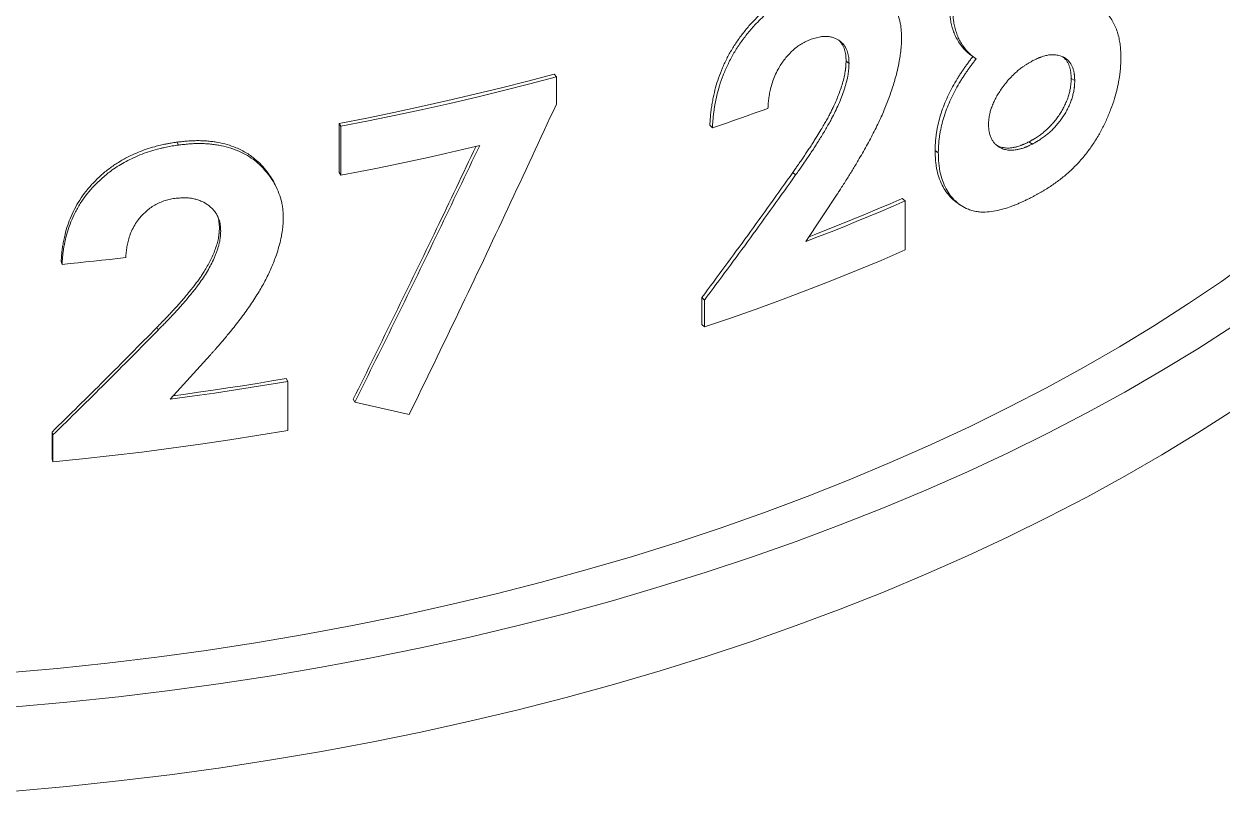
# Model space of a CAD drawing. Header units: millimetres. Extents: x 26816 to 90584, y 11074 to 56542.
# Drawn here: x 41935 to 42865, y 47416 to 48011 of the extents above; entities that cross this region are included whole.
import ezdxf

# ---------------------------------------------------------------- set-up
doc = ezdxf.new("R2010")
doc.units = ezdxf.units.MM
doc.layers.add('MAU_CAM', color=30, linetype='Continuous')
doc.layers.add('MAU_XANH_LUC', color=102, linetype='Continuous')

msp = doc.modelspace()

# ---------------------------------------------------------------- linework, layer by layer
at = {"layer": 'MAU_CAM', "linetype": 'Continuous', "lineweight": 0, "flags": 128}
for points in [[(41921.84, 47507.7), (41960.8, 47511.21), (41999.58, 47515.3), (42038.17, 47519.98), (42076.53, 47525.24), (42114.64, 47531.09), (42152.47, 47537.51), (42189.99, 47544.5), (42227.18, 47552.06), (42264.01, 47560.18), (42300.46, 47568.86), (42336.51, 47578.08), (42372.12, 47587.85), (42407.27, 47598.16), (42441.95, 47609), (42476.11, 47620.36), (42509.75, 47632.23), (42542.84, 47644.61), (42575.35, 47657.49), (42607.26, 47670.86), (42638.56, 47684.71), (42669.21, 47699.02), (42699.2, 47713.8), (42728.51, 47729.03), (42757.11, 47744.69), (42784.99, 47760.79), (42812.13, 47777.3), (42838.51, 47794.22), (42864.1, 47811.53), (42888.9, 47829.23)], [(41928.32, 47481.41), (41968.47, 47485.02), (42008.45, 47489.24), (42048.22, 47494.07), (42087.76, 47499.49), (42127.03, 47505.51), (42166.02, 47512.13), (42204.69, 47519.34), (42243.02, 47527.13), (42280.99, 47535.5), (42318.56, 47544.44), (42355.71, 47553.95), (42392.41, 47564.02), (42428.64, 47574.65), (42464.38, 47585.82), (42499.59, 47597.52), (42534.26, 47609.76), (42568.37, 47622.52), (42601.87, 47635.8), (42634.77, 47649.57), (42667.02, 47663.84), (42698.61, 47678.6), (42729.52, 47693.83), (42759.73, 47709.53), (42789.21, 47725.67), (42817.94, 47742.26), (42845.91, 47759.28), (42873.1, 47776.72)], [(41928.32, 47416.09), (41968.47, 47419.7), (42008.45, 47423.92), (42048.22, 47428.74), (42087.76, 47434.17), (42127.03, 47440.19), (42166.02, 47446.81), (42204.69, 47454.01), (42243.02, 47461.81), (42280.99, 47470.18), (42318.56, 47479.12), (42355.71, 47488.63), (42392.41, 47498.7), (42428.64, 47509.32), (42464.38, 47520.49), (42499.59, 47532.2), (42534.26, 47544.44), (42568.37, 47557.2), (42601.87, 47570.47), (42634.77, 47584.25), (42667.02, 47598.52), (42698.61, 47613.28), (42729.52, 47628.51), (42759.73, 47644.2), (42789.21, 47660.35), (42817.94, 47676.94), (42845.91, 47693.96), (42873.1, 47711.39)]]:
    msp.add_lwpolyline(points, dxfattribs=at)
at = {"layer": 'MAU_XANH_LUC', "linetype": 'Continuous', "lineweight": 0}
for p, q in [((42673.79, 47984.14), (42671.22, 47985.91)), ((42575.26, 47980.53), (42572.96, 47982.42)), ((42348.16, 47970.21), (42346.46, 47972.31)), ((42348.16, 47970.21), (42348.16, 47948.92)), ((42747.58, 47968.97), (42750.34, 47967.3)), ((42179.73, 47896.01), (42179.73, 47934.11)), ((42180.98, 47931.92), (42179.73, 47934.11)), ((42180.98, 47893.81), (42180.98, 47931.92)), ((42469.25, 47930.66), (42467.23, 47932.65)), ((42054.88, 47917.29), (42053.97, 47919.54)), ((42714.81, 47919.77), (42717.48, 47918.05)), ((42644.49, 47911.33), (42642.01, 47913.14)), ((42180.98, 47893.81), (42179.73, 47896.01)), ((42533.82, 47894.12), (42531.63, 47896.05)), ((42566.07, 47879.24), (42541.81, 47842.42)), ((42618.88, 47873.96), (42616.46, 47875.8)), ((42618.88, 47873.96), (42618.88, 47835.85)), ((42087.75, 47850.53), (42086.75, 47852.76)), ((41964.62, 47824.64), (41963.94, 47826.91)), ((42461.02, 47778.15), (42461.02, 47798.95)), ((42463.02, 47796.95), (42461.02, 47798.95)), ((42463.02, 47776.15), (42463.02, 47796.95)), ((42463.02, 47776.15), (42461.02, 47778.15)), ((42039.1, 47773.54), (42038.22, 47775.79)), ((42076.91, 47751.33), (42048.42, 47720.03)), ((42139.76, 47733.94), (42138.62, 47736.15)), ((42139.76, 47733.94), (42139.76, 47695.83)), ((42191.86, 47717.84), (42190.58, 47720.03)), ((42233.95, 47708.13), (42191.86, 47717.84)), ((41956.87, 47673.8), (41956.87, 47694.6)), ((41957.52, 47692.32), (41956.87, 47694.6)), ((41957.52, 47671.53), (41957.52, 47692.32)), ((41957.52, 47671.53), (41956.87, 47673.8))]:
    msp.add_line(p, q, dxfattribs=at)
at = {"layer": 'MAU_XANH_LUC', "linetype": 'Continuous', "lineweight": 0, "flags": 128}
for points in [[(42346.46, 47972.31), (42326.07, 47966.91), (42305.54, 47961.68), (42284.88, 47956.64), (42264.08, 47951.77), (42243.17, 47947.08), (42222.14, 47942.58), (42200.99, 47938.25), (42179.73, 47934.11)], [(42348.16, 47970.21), (42327.71, 47964.8), (42307.13, 47959.56), (42286.41, 47954.5), (42265.56, 47949.62), (42244.59, 47944.92), (42223.5, 47940.41), (42202.29, 47936.07), (42180.98, 47931.92)], [(42512.33, 47945.74), (42506.99, 47943.81), (42501.64, 47941.9), (42496.28, 47939.99), (42490.9, 47938.1), (42485.5, 47936.22), (42480.1, 47934.35), (42474.68, 47932.5), (42469.25, 47930.66)], [(42288.69, 47916.95), (42275.4, 47913.8), (42262.06, 47910.72), (42248.66, 47907.72), (42235.22, 47904.79), (42221.73, 47901.93), (42208.19, 47899.15), (42194.61, 47896.45), (42180.98, 47893.81)], [(42130.57, 47885.21), (42130, 47886.34), (42129.43, 47887.48)], [(42618.88, 47873.96), (42609.43, 47869.86), (42599.93, 47865.81), (42590.38, 47861.8), (42580.77, 47857.84), (42571.11, 47853.92), (42561.39, 47850.04), (42551.63, 47846.21), (42541.81, 47842.42)], [(42616.46, 47875.8), (42607.04, 47871.71), (42597.57, 47867.67), (42588.04, 47863.68), (42578.46, 47859.72), (42568.82, 47855.81), (42559.13, 47851.95), (42549.39, 47848.12), (42544.31, 47846.15)], [(42658.84, 47872.66), (42660.08, 47871.79), (42661.31, 47870.91)], [(42618.88, 47835.85), (42600.11, 47827.78), (42581.14, 47819.88), (42561.95, 47812.16), (42542.56, 47804.6), (42522.96, 47797.22), (42503.17, 47790.02), (42483.19, 47783), (42463.02, 47776.15)], [(42014.14, 47830.03), (42007.96, 47829.3), (42001.79, 47828.59), (41995.6, 47827.9), (41989.42, 47827.21), (41983.22, 47826.55), (41977.03, 47825.9), (41970.83, 47825.26), (41964.62, 47824.64)], [(42139.76, 47733.94), (42128.43, 47732.02), (42117.07, 47730.15), (42105.69, 47728.34), (42094.28, 47726.57), (42082.85, 47724.86), (42071.4, 47723.2), (42059.92, 47721.59), (42048.42, 47720.03)], [(42138.62, 47736.15), (42127.32, 47734.24), (42115.99, 47732.38), (42104.64, 47730.56), (42093.26, 47728.8), (42081.86, 47727.1), (42070.44, 47725.44), (42058.99, 47723.84), (42050.89, 47722.73)], [(42139.76, 47695.83), (42117.29, 47692.08), (42094.72, 47688.53), (42072.05, 47685.19), (42049.3, 47682.04), (42026.46, 47679.11), (42003.55, 47676.37), (41980.57, 47673.85), (41957.52, 47671.53)]]:
    msp.add_lwpolyline(points, dxfattribs=at)
at = {"layer": 'MAU_XANH_LUC', "linetype": 'Continuous', "lineweight": 0}
for points, knots in [([(42467.23, 47932.65), (42467.28, 47933.55), (42467.37, 47935.03), (42467.5, 47937.05), (42467.62, 47938.64), (42467.74, 47940.09), (42467.87, 47941.45), (42468.02, 47942.77), (42468.17, 47944.06), (42468.48, 47946.35), (42469.02, 47949.71), (42470.06, 47955.18), (42471.58, 47961.66), (42473.94, 47969.37), (42476.95, 47977.16), (42480.65, 47985.04), (42484.96, 47992.64), (42489.88, 48000.02), (42495.34, 48007.09), (42501.17, 48013.75), (42507.46, 48019.86), (42513.54, 48024.96), (42519.25, 48029.23), (42524.62, 48032.77), (42529.54, 48035.61), (42533.9, 48037.94), (42536.74, 48039.31), (42538.71, 48040.19), (42539.94, 48040.72), (42541.3, 48041.3), (42543.04, 48042.01), (42544.33, 48042.54), (42545.11, 48042.85)], [0, 0, 0, 0, 0.0210936, 0.0352386, 0.0475727, 0.0587094, 0.0693012, 0.0794429, 0.0893576, 0.0994746, 0.132508, 0.1670872, 0.225156, 0.2802651, 0.3418886, 0.4020053, 0.4603647, 0.5192147, 0.5788774, 0.6370968, 0.6931448, 0.7514841, 0.7944466, 0.8363128, 0.8822739, 0.9122754, 0.9403254, 0.9493993, 0.9588751, 0.9693567, 0.9816525, 1, 1, 1, 1]), ([(42469.25, 47930.66), (42469.3, 47931.66), (42469.42, 47933.67), (42469.63, 47936.65), (42469.9, 47939.61), (42470.25, 47942.57), (42470.69, 47945.58), (42471.45, 47950), (42472.65, 47955.83), (42474.68, 47963.42), (42477.43, 47971.37), (42480.98, 47979.61), (42485.25, 47987.73), (42490.25, 47995.64), (42495.9, 48003.25), (42501.39, 48009.71), (42506.57, 48015.03), (42511.25, 48019.31), (42516.32, 48023.5), (42521.73, 48027.53), (42527.52, 48031.28), (42532.08, 48033.87), (42535.38, 48035.62), (42537.35, 48036.61), (42539.35, 48037.57), (42541.34, 48038.46), (42543.33, 48039.3), (42545.33, 48040.12), (42546.66, 48040.66), (42547.33, 48040.93)], [0, 0, 0, 0, 0.023743, 0.047489, 0.070053, 0.093237, 0.116378, 0.139764, 0.194854, 0.249755, 0.312192, 0.37464, 0.437094, 0.499565, 0.562055, 0.624561, 0.666132, 0.70787, 0.749654, 0.796792, 0.843074, 0.890154, 0.905581, 0.92157, 0.93705, 0.952766, 0.968507, 0.984249, 1, 1, 1, 1]), ([(42547.33, 48040.93), (42548.48, 48041.34), (42550.77, 48042.16), (42554.21, 48043.33), (42557.63, 48044.37), (42561.02, 48045.23), (42564.37, 48045.91), (42567.69, 48046.41), (42570.95, 48046.73), (42575.21, 48046.91), (42580.35, 48046.66), (42586.16, 48045.58), (42591.55, 48043.75), (42596.47, 48041.2), (42600.81, 48037.88), (42604.61, 48033.93), (42607.94, 48029.49), (42610.92, 48024.43), (42613.31, 48018.56), (42614.68, 48013.61), (42615.31, 48010.1), (42615.55, 48008.27), (42615.73, 48006.39), (42615.85, 48004.47), (42615.94, 48002.51), (42615.98, 48001.19), (42616, 48000.53)], [0, 0, 0, 0, 0.031301, 0.062601, 0.093898, 0.125194, 0.156411, 0.187782, 0.219201, 0.25036, 0.312916, 0.375431, 0.437945, 0.500438, 0.562913, 0.625382, 0.687844, 0.75029, 0.820146, 0.890363, 0.90845, 0.926617, 0.944418, 0.962868, 0.981435, 1, 1, 1, 1]), ([(42671.22, 47985.91), (42670.71, 47986.29), (42669.69, 47987.05), (42668.22, 47988.21), (42666.8, 47989.41), (42665.45, 47990.7), (42664.15, 47992.09), (42662.34, 47994.24), (42660.19, 47997.28), (42657.97, 48001.15), (42656.3, 48005.23), (42655.02, 48009.32), (42654.25, 48012.79), (42653.84, 48015.43), (42653.63, 48017.22), (42653.47, 48019.04), (42653.36, 48020.89), (42653.28, 48022.79), (42653.25, 48024.07), (42653.23, 48024.7)], [0, 0, 0, 0, 0.047535, 0.095085, 0.13979, 0.186134, 0.233094, 0.279431, 0.391024, 0.500002, 0.591889, 0.688202, 0.779781, 0.816363, 0.853143, 0.888711, 0.925654, 0.962823, 1, 1, 1, 1]), ([(42673.79, 47984.14), (42673.11, 47984.64), (42671.77, 47985.64), (42669.81, 47987.21), (42667.96, 47988.94), (42666.23, 47990.81), (42664.61, 47992.84), (42663.09, 47995.01), (42661.69, 47997.27), (42660.21, 48000.04), (42658.81, 48003.45), (42657.54, 48007.54), (42656.77, 48010.99), (42656.36, 48013.64), (42656.14, 48015.42), (42655.98, 48017.24), (42655.87, 48019.1), (42655.8, 48020.99), (42655.76, 48022.27), (42655.74, 48022.91)], [0, 0, 0, 0, 0.062548, 0.12509, 0.187073, 0.250146, 0.31184, 0.375178, 0.440051, 0.500183, 0.59295, 0.688343, 0.779887, 0.816454, 0.853216, 0.888769, 0.925693, 0.962846, 1, 1, 1, 1]), ([(42758.93, 48028.36), (42759.64, 48028.18), (42761.03, 48027.84), (42763.08, 48027.26), (42765.06, 48026.6), (42766.95, 48025.78), (42768.79, 48024.81), (42771.12, 48023.33), (42773.82, 48021.15), (42776.7, 48018.04), (42779.21, 48014.44), (42781.36, 48010.45), (42783.13, 48006.04), (42784.25, 48002.15), (42784.95, 47999.01), (42785.35, 47996.78), (42785.66, 47994.54), (42785.88, 47992.24), (42786.02, 47989.86), (42786.12, 47987.42), (42786.16, 47985.78), (42786.18, 47984.95)], [0, 0, 0, 0, 0.042489, 0.083895, 0.125142, 0.166202, 0.207871, 0.250238, 0.333677, 0.416347, 0.500248, 0.583915, 0.666346, 0.750132, 0.787159, 0.823095, 0.857992, 0.892541, 0.92818, 0.963877, 1, 1, 1, 1]), ([(42575.26, 47980.53), (42575.22, 47981.33), (42575.16, 47982.9), (42574.99, 47985.21), (42574.64, 47987.4), (42574.07, 47989.49), (42573.23, 47991.62), (42572.11, 47993.75), (42570.65, 47995.78), (42568.9, 47997.52), (42566.89, 47998.96), (42564.68, 48000.11), (42562.26, 48000.95), (42559.66, 48001.47), (42557.21, 48001.62), (42554.98, 48001.51), (42553.02, 48001.26), (42551.03, 48000.85), (42549.03, 48000.31), (42547, 47999.67), (42545.64, 47999.21), (42544.94, 47998.98)], [0, 0, 0, 0, 0.050784, 0.100137, 0.148987, 0.198416, 0.249723, 0.312164, 0.374612, 0.437075, 0.499558, 0.562059, 0.624575, 0.687105, 0.749647, 0.79125, 0.832996, 0.874804, 0.916059, 0.957482, 1, 1, 1, 1]), ([(42544.94, 47998.98), (42544.33, 47998.72), (42543.1, 47998.21), (42541.26, 47997.37), (42539.43, 47996.4), (42537.02, 47994.96), (42534.09, 47992.9), (42530.75, 47990.05), (42527.7, 47986.83), (42524.92, 47983.4), (42522.39, 47979.8), (42519.91, 47975.68), (42517.61, 47971), (42515.68, 47965.85), (42514.48, 47961.7), (42513.8, 47958.57), (42513.4, 47956.39), (42513.05, 47954.21), (42512.77, 47952.06), (42512.56, 47949.95), (42512.43, 47947.85), (42512.36, 47946.45), (42512.33, 47945.74)], [0, 0, 0, 0, 0.031311, 0.062619, 0.094039, 0.125224, 0.187789, 0.250324, 0.312847, 0.375369, 0.437876, 0.500368, 0.583427, 0.667469, 0.750167, 0.78502, 0.82129, 0.857539, 0.893167, 0.928419, 0.963884, 1, 1, 1, 1]), ([(42616, 48000.53), (42615.98, 47999.61), (42615.95, 47997.81), (42615.83, 47995.1), (42615.62, 47992.35), (42615.32, 47989.55), (42614.95, 47986.73), (42614.32, 47982.62), (42613.22, 47977.17), (42611.27, 47969.2), (42608.49, 47960.02), (42604.75, 47949.63), (42600.18, 47938.87), (42594.83, 47927.81), (42588.82, 47916.49), (42583.12, 47906.53), (42577.93, 47897.9), (42574.52, 47892.39), (42572.19, 47888.72), (42571, 47886.86), (42569.78, 47884.95), (42568.62, 47883.16), (42567.37, 47881.24), (42566.55, 47879.97), (42566.07, 47879.24)], [0, 0, 0, 0, 0.023754, 0.046656, 0.069593, 0.093259, 0.116855, 0.139939, 0.194873, 0.249878, 0.333037, 0.416003, 0.499806, 0.593131, 0.685696, 0.77903, 0.841729, 0.903163, 0.918781, 0.9353, 0.950706, 0.967603, 0.981252, 1, 1, 1, 1]), ([(42572.96, 47982.42), (42572.93, 47983.22), (42572.87, 47984.82), (42572.69, 47987.12), (42572.34, 47989.31), (42571.77, 47991.38), (42570.94, 47993.53), (42569.8, 47995.65), (42568.63, 47997.36), (42567.77, 47998.19), (42567.48, 47998.46)], [0, 0, 0, 0, 0.125588, 0.251219, 0.368447, 0.49067, 0.617535, 0.774697, 0.926239, 1, 1, 1, 1]), ([(42642.01, 47913.14), (42642.04, 47914.13), (42642.11, 47916.12), (42642.25, 47919.06), (42642.46, 47922.02), (42642.8, 47925), (42643.25, 47928.06), (42644.03, 47932.16), (42645.29, 47937.38), (42647.24, 47943.68), (42649.62, 47950), (42652.4, 47956.25), (42655.58, 47962.44), (42658.43, 47967.38), (42660.74, 47971.12), (42662.39, 47973.66), (42664.06, 47976.13), (42665.78, 47978.58), (42667.55, 47981.01), (42669.38, 47983.47), (42670.61, 47985.1), (42671.22, 47985.91)], [0, 0, 0, 0, 0.0424422, 0.0848927, 0.125017, 0.1666972, 0.2083401, 0.2500275, 0.3329719, 0.4168897, 0.4999938, 0.5832157, 0.6658201, 0.7499667, 0.7860456, 0.8218179, 0.85732, 0.8914145, 0.9277032, 0.9638486, 1, 1, 1, 1]), ([(42644.49, 47911.33), (42644.52, 47912.32), (42644.59, 47914.28), (42644.73, 47917.23), (42644.94, 47920.18), (42645.28, 47923.19), (42645.74, 47926.25), (42646.51, 47930.35), (42647.78, 47935.57), (42649.74, 47941.88), (42652.12, 47948.2), (42654.91, 47954.45), (42658.1, 47960.65), (42660.95, 47965.58), (42663.27, 47969.31), (42664.91, 47971.86), (42666.61, 47974.36), (42668.35, 47976.83), (42670.13, 47979.26), (42671.95, 47981.7), (42673.17, 47983.32), (42673.79, 47984.14)], [0, 0, 0, 0, 0.042415, 0.083751, 0.124933, 0.166589, 0.208207, 0.249868, 0.332775, 0.416663, 0.499749, 0.582974, 0.665595, 0.749773, 0.785575, 0.821333, 0.857063, 0.892376, 0.928064, 0.963818, 1, 1, 1, 1]), ([(42717.94, 47982.78), (42717.44, 47982.51), (42716.6, 47982.05), (42715.46, 47981.42), (42714.55, 47980.89), (42713.68, 47980.37), (42712.81, 47979.81), (42711.91, 47979.22), (42710.98, 47978.58), (42709.41, 47977.47), (42707.28, 47975.87), (42704.21, 47973.29), (42700.86, 47970.03), (42697.26, 47965.98), (42694.17, 47961.93), (42691.59, 47958.05), (42689.49, 47954.56), (42687.71, 47951.03), (42686.23, 47947.56), (42685.01, 47944.1), (42684.39, 47941.53), (42684.06, 47939.79), (42683.9, 47938.83), (42683.77, 47937.9), (42683.66, 47936.98), (42683.58, 47936.02), (42683.52, 47934.85), (42683.49, 47933.99), (42683.47, 47933.47)], [0, 0, 0, 0, 0.030626, 0.050658, 0.06857, 0.085512, 0.103048, 0.121283, 0.140228, 0.159409, 0.217155, 0.270552, 0.351365, 0.434221, 0.516855, 0.580133, 0.642744, 0.699537, 0.759477, 0.816391, 0.87212, 0.888853, 0.905235, 0.92128, 0.937035, 0.953508, 0.971913, 1, 1, 1, 1]), ([(42786.18, 47984.95), (42786.15, 47984.01), (42786.1, 47982.12), (42785.99, 47979.31), (42785.81, 47976.49), (42785.54, 47973.64), (42785.16, 47970.72), (42784.45, 47966.42), (42783.24, 47960.67), (42781.2, 47953.14), (42778.53, 47945.24), (42775.16, 47937.05), (42771.24, 47928.99), (42766.76, 47921.17), (42761.72, 47913.73), (42756.82, 47907.55), (42752.3, 47902.51), (42748.25, 47898.5), (42743.16, 47893.87), (42736.95, 47888.91), (42731.4, 47885.15), (42727.63, 47882.77), (42725.67, 47881.57), (42723.73, 47880.42), (42721.8, 47879.33), (42719.84, 47878.27), (42718.52, 47877.57), (42717.86, 47877.21)], [0, 0, 0, 0, 0.02374, 0.047486, 0.070065, 0.093228, 0.116431, 0.139708, 0.194786, 0.249717, 0.312153, 0.374603, 0.437067, 0.499543, 0.561962, 0.624553, 0.666275, 0.70756, 0.749675, 0.819761, 0.889379, 0.908312, 0.92699, 0.944917, 0.963037, 0.981387, 1, 1, 1, 1]), ([(42750.34, 47967.3), (42750.32, 47967.83), (42750.3, 47968.71), (42750.24, 47969.89), (42750.17, 47970.82), (42750.08, 47971.68), (42749.98, 47972.48), (42749.86, 47973.25), (42749.71, 47974), (42749.41, 47975.31), (42748.86, 47977.07), (42747.94, 47979.24), (42746.71, 47981.21), (42745.15, 47982.96), (42743.36, 47984.5), (42741.02, 47985.83), (42738.17, 47986.87), (42734.76, 47987.44), (42731.33, 47987.36), (42727.83, 47986.7), (42725.25, 47985.92), (42723.49, 47985.29), (42722.69, 47984.98), (42721.9, 47984.66), (42721.11, 47984.32), (42720.26, 47983.93), (42719.2, 47983.41), (42718.42, 47983.02), (42717.94, 47982.78)], [0, 0, 0, 0, 0.029772, 0.04947, 0.066957, 0.083295, 0.099267, 0.114898, 0.1302, 0.145797, 0.198089, 0.24845, 0.303691, 0.36221, 0.421512, 0.480555, 0.56518, 0.647458, 0.727796, 0.795789, 0.870662, 0.887697, 0.904129, 0.919966, 0.935733, 0.952349, 0.971234, 1, 1, 1, 1]), ([(42747.58, 47968.97), (42747.56, 47969.5), (42747.53, 47970.38), (42747.47, 47971.56), (42747.41, 47972.49), (42747.32, 47973.35), (42747.22, 47974.15), (42747.09, 47974.92), (42746.95, 47975.67), (42746.64, 47976.98), (42746.1, 47978.74), (42745.19, 47980.91), (42743.96, 47982.88), (42742.56, 47984.5), (42741.51, 47985.34), (42741.07, 47985.7)], [0, 0, 0, 0, 0.073515, 0.122153, 0.165331, 0.205673, 0.24511, 0.283702, 0.321484, 0.359992, 0.489085, 0.613393, 0.74972, 0.894099, 1, 1, 1, 1]), ([(42531.63, 47896.05), (42532.34, 47897.06), (42533.59, 47898.84), (42535.25, 47901.22), (42536.58, 47903.13), (42537.73, 47904.78), (42538.8, 47906.34), (42540.24, 47908.45), (42542.03, 47911.08), (42544.2, 47914.34), (42546.28, 47917.51), (42548.36, 47920.76), (42550.72, 47924.58), (42553.22, 47928.71), (42555.7, 47932.86), (42557.74, 47936.45), (42559.57, 47939.8), (42561.28, 47943.12), (42563.12, 47946.85), (42565.03, 47951.01), (42566.92, 47955.7), (42568.63, 47960.43), (42570.19, 47965.26), (42571.44, 47969.91), (42572.1, 47973.23), (42572.39, 47975.19), (42572.49, 47975.99), (42572.59, 47976.81), (42572.67, 47977.68), (42572.74, 47978.6), (42572.81, 47979.61), (42572.88, 47980.9), (42572.93, 47981.85), (42572.96, 47982.42)], [0, 0, 0, 0, 0.036702, 0.064687, 0.086016, 0.105925, 0.124497, 0.142146, 0.182059, 0.219088, 0.258723, 0.29515, 0.334148, 0.392978, 0.439676, 0.479109, 0.517308, 0.555021, 0.592279, 0.644256, 0.695417, 0.749613, 0.802941, 0.856976, 0.906128, 0.915318, 0.924443, 0.933887, 0.94382, 0.954633, 0.96628, 0.979461, 1, 1, 1, 1]), ([(42533.82, 47894.12), (42534.69, 47895.35), (42536.27, 47897.59), (42538.59, 47900.92), (42540.82, 47904.13), (42543.09, 47907.46), (42545.36, 47910.81), (42547.57, 47914.15), (42549.81, 47917.61), (42552.06, 47921.2), (42554.36, 47924.97), (42556.66, 47928.78), (42558.9, 47932.6), (42561.34, 47936.95), (42563.91, 47941.88), (42566.57, 47947.42), (42568.91, 47953), (42570.62, 47957.69), (42571.86, 47961.43), (42572.71, 47964.25), (42573.45, 47967.01), (42574.09, 47969.79), (42574.6, 47972.51), (42574.94, 47975.23), (42575.13, 47977.89), (42575.21, 47979.65), (42575.26, 47980.53)], [0, 0, 0, 0, 0.044823, 0.081329, 0.120535, 0.160839, 0.20101, 0.240884, 0.280182, 0.323568, 0.367341, 0.412593, 0.456566, 0.500205, 0.562706, 0.625199, 0.687678, 0.750153, 0.782281, 0.812627, 0.844776, 0.875091, 0.906319, 0.937544, 0.968771, 1, 1, 1, 1]), ([(42714.81, 47919.77), (42715.26, 47920.02), (42716, 47920.42), (42716.99, 47920.96), (42717.76, 47921.4), (42718.46, 47921.81), (42719.14, 47922.22), (42720.66, 47923.17), (42722.89, 47924.66), (42725.74, 47926.82), (42728.44, 47929.11), (42731.11, 47931.65), (42733.73, 47934.55), (42736.21, 47937.59), (42738.51, 47940.86), (42740.58, 47944.18), (42742.41, 47947.62), (42743.98, 47951.08), (42745.27, 47954.57), (42746.29, 47958.05), (42746.84, 47960.68), (42747.12, 47962.47), (42747.26, 47963.46), (42747.37, 47964.41), (42747.45, 47965.36), (42747.51, 47966.34), (42747.55, 47967.55), (42747.57, 47968.43), (42747.58, 47968.97)], [0, 0, 0, 0, 0.027674, 0.044904, 0.060038, 0.074247, 0.087838, 0.101427, 0.167409, 0.224318, 0.279592, 0.339252, 0.39903, 0.46023, 0.518732, 0.579082, 0.636485, 0.694464, 0.752229, 0.809661, 0.867435, 0.884711, 0.901671, 0.918327, 0.93464, 0.951677, 0.970821, 1, 1, 1, 1]), ([(42717.48, 47918.05), (42717.94, 47918.3), (42718.68, 47918.7), (42719.67, 47919.25), (42720.44, 47919.68), (42721.15, 47920.1), (42721.83, 47920.51), (42723.36, 47921.46), (42725.58, 47922.96), (42728.45, 47925.12), (42731.16, 47927.42), (42733.83, 47929.96), (42736.46, 47932.86), (42738.95, 47935.91), (42741.25, 47939.17), (42743.33, 47942.5), (42745.16, 47945.94), (42746.74, 47949.4), (42748.02, 47952.9), (42749.05, 47956.38), (42749.6, 47959.01), (42749.88, 47960.8), (42750.02, 47961.79), (42750.13, 47962.74), (42750.21, 47963.69), (42750.27, 47964.67), (42750.32, 47965.88), (42750.33, 47966.77), (42750.34, 47967.3)], [0, 0, 0, 0, 0.027707, 0.044957, 0.06011, 0.074335, 0.087942, 0.101548, 0.167605, 0.224576, 0.279905, 0.339616, 0.399432, 0.46066, 0.519174, 0.579519, 0.636902, 0.694844, 0.752557, 0.809926, 0.867625, 0.884878, 0.901813, 0.918446, 0.934735, 0.951748, 0.970864, 1, 1, 1, 1]), ([(42683.47, 47933.47), (42683.48, 47932.97), (42683.49, 47932.15), (42683.54, 47931.05), (42683.6, 47930.18), (42683.69, 47929.36), (42683.81, 47928.55), (42683.96, 47927.7), (42684.29, 47926.15), (42684.88, 47924.03), (42685.97, 47921.56), (42687.38, 47919.44), (42689.08, 47917.55), (42691.06, 47916), (42693.04, 47914.89), (42694.92, 47914.15), (42696.66, 47913.67), (42698.45, 47913.34), (42700.23, 47913.16), (42702.15, 47913.21), (42703.97, 47913.43), (42705.61, 47913.68), (42706.92, 47913.94), (42708.23, 47914.28), (42709.64, 47914.71), (42710.9, 47915.15), (42711.97, 47915.54), (42712.76, 47915.85), (42713.53, 47916.16), (42714.3, 47916.5), (42715.13, 47916.89), (42716.2, 47917.41), (42716.99, 47917.81), (42717.48, 47918.05)], [0, 0, 0, 0, 0.027257, 0.045154, 0.061165, 0.076331, 0.092318, 0.109233, 0.12709, 0.18788, 0.244423, 0.302679, 0.361637, 0.422372, 0.483028, 0.523898, 0.565908, 0.609061, 0.648272, 0.68594, 0.733234, 0.762605, 0.788367, 0.81406, 0.842267, 0.873504, 0.890215, 0.906063, 0.921054, 0.936189, 0.95237, 0.970617, 1, 1, 1, 1]), ([(41963.94, 47826.91), (41964.01, 47827.79), (41964.11, 47829.26), (41964.26, 47831.25), (41964.39, 47832.82), (41964.53, 47834.24), (41964.68, 47835.57), (41964.84, 47836.85), (41965.02, 47838.11), (41965.37, 47840.33), (41965.99, 47843.57), (41967.18, 47848.81), (41968.91, 47854.94), (41971.61, 47862.12), (41975.06, 47869.24), (41979.29, 47876.29), (41984.24, 47882.92), (41989.89, 47889.19), (41996.18, 47895.04), (42002.89, 47900.38), (42010.16, 47905.07), (42017.19, 47908.8), (42023.82, 47911.78), (42030.06, 47914.1), (42035.78, 47915.83), (42040.87, 47917.17), (42044.18, 47917.89), (42046.48, 47918.33), (42047.92, 47918.58), (42049.51, 47918.85), (42051.55, 47919.17), (42053.06, 47919.4), (42053.97, 47919.54)], [0, 0, 0, 0, 0.021094, 0.035239, 0.047573, 0.058709, 0.069301, 0.079443, 0.089358, 0.099475, 0.132508, 0.167087, 0.225156, 0.280265, 0.341889, 0.402005, 0.460365, 0.519215, 0.578877, 0.637097, 0.693145, 0.751484, 0.794447, 0.836313, 0.882274, 0.912275, 0.940325, 0.949399, 0.958875, 0.969357, 0.981652, 1, 1, 1, 1]), ([(42053.97, 47919.54), (42055.31, 47919.68), (42058, 47919.98), (42062.02, 47920.37), (42066.02, 47920.63), (42070, 47920.72), (42073.94, 47920.63), (42077.83, 47920.37), (42081.67, 47919.95), (42086.69, 47919.15), (42092.76, 47917.72), (42098.87, 47915.58), (42103.9, 47913.27), (42107.99, 47911.03), (42112.39, 47908.12), (42116.98, 47904.29), (42121.53, 47899.48), (42125.48, 47894.2), (42128.15, 47890.21), (42129.19, 47887.84), (42129.36, 47887.45)], [0, 0, 0, 0, 0.041052, 0.082104, 0.123096, 0.164025, 0.204929, 0.246026, 0.287166, 0.327936, 0.409905, 0.491869, 0.546416, 0.601469, 0.655783, 0.73537, 0.819707, 0.901732, 0.983758, 1, 1, 1, 1]), ([(42054.88, 47917.29), (42056.23, 47917.44), (42058.92, 47917.73), (42062.95, 47918.12), (42066.96, 47918.39), (42070.95, 47918.47), (42074.9, 47918.39), (42078.81, 47918.13), (42082.66, 47917.71), (42087.69, 47916.92), (42093.78, 47915.49), (42100.67, 47913.08), (42107.08, 47910.01), (42112.94, 47906.34), (42118.12, 47902.01), (42122.66, 47897.19), (42126.64, 47891.99), (42130.21, 47886.24), (42133.08, 47879.83), (42134.72, 47874.56), (42135.48, 47870.91), (42135.77, 47869.02), (42135.98, 47867.1), (42136.13, 47865.15), (42136.23, 47863.17), (42136.29, 47861.84), (42136.31, 47861.18)], [0, 0, 0, 0, 0.031301, 0.062601, 0.093898, 0.125194, 0.156411, 0.187782, 0.219201, 0.25036, 0.312916, 0.375431, 0.437945, 0.500438, 0.562913, 0.625382, 0.687844, 0.75029, 0.820146, 0.890363, 0.90845, 0.926617, 0.944418, 0.962868, 0.981435, 1, 1, 1, 1]), ([(42689.85, 47917.04), (42690.13, 47916.88), (42690.9, 47916.42), (42692.31, 47915.9), (42694.04, 47915.41), (42695.82, 47915.08), (42697.59, 47914.9), (42699.51, 47914.95), (42701.33, 47915.17), (42702.97, 47915.41), (42704.28, 47915.67), (42705.58, 47916.01), (42706.98, 47916.44), (42708.25, 47916.87), (42709.3, 47917.26), (42710.09, 47917.57), (42710.86, 47917.88), (42711.63, 47918.22), (42712.46, 47918.61), (42713.52, 47919.12), (42714.32, 47919.52), (42714.81, 47919.77)], [0, 0, 0, 0, 0.0434569, 0.1191315, 0.1969048, 0.2767803, 0.3493495, 0.4190498, 0.5065517, 0.5608893, 0.6085483, 0.656076, 0.7082515, 0.7660309, 0.7969409, 0.8262543, 0.8539825, 0.8819762, 0.9119048, 0.9456528, 1, 1, 1, 1]), ([(41964.62, 47824.64), (41964.69, 47825.63), (41964.82, 47827.61), (41965.06, 47830.54), (41965.36, 47833.44), (41965.76, 47836.32), (41966.27, 47839.24), (41967.14, 47843.48), (41968.51, 47849.04), (41970.83, 47856.18), (41973.98, 47863.51), (41978.04, 47870.95), (41982.93, 47878.12), (41988.68, 47884.9), (41995.17, 47891.24), (42001.49, 47896.47), (42007.47, 47900.61), (42012.89, 47903.84), (42018.76, 47906.88), (42025.03, 47909.69), (42031.76, 47912.13), (42037.06, 47913.69), (42040.91, 47914.69), (42043.22, 47915.24), (42045.55, 47915.74), (42047.87, 47916.17), (42050.21, 47916.57), (42052.55, 47916.94), (42054.1, 47917.17), (42054.88, 47917.29)], [0, 0, 0, 0, 0.023743, 0.047489, 0.070053, 0.093237, 0.116378, 0.139764, 0.194854, 0.249755, 0.312192, 0.37464, 0.437094, 0.499565, 0.562055, 0.624561, 0.666132, 0.70787, 0.749654, 0.796792, 0.843074, 0.890154, 0.905581, 0.92157, 0.93705, 0.952766, 0.968507, 0.984249, 1, 1, 1, 1]), ([(42190.58, 47720.03), (42201.42, 47741.97), (42223.1, 47785.87), (42254.86, 47851.29), (42275.65, 47894.93), (42285.82, 47916.29)], [0, 0, 0, 0, 0.338045, 0.67609, 1, 1, 1, 1]), ([(42658.88, 47872.73), (42658.53, 47872.95), (42656.66, 47874.12), (42653.78, 47876.93), (42650.27, 47881.15), (42647.3, 47886.31), (42644.83, 47892.25), (42643.4, 47897.77), (42642.68, 47902.23), (42642.42, 47904.77), (42642.29, 47906.67), (42642.21, 47907.91), (42642.15, 47909.29), (42642.08, 47911.05), (42642.03, 47912.35), (42642.01, 47913.14)], [0, 0, 0, 0, 0.030355, 0.162505, 0.292266, 0.424403, 0.574506, 0.7216, 0.785766, 0.85127, 0.873909, 0.897908, 0.92425, 0.954686, 1, 1, 1, 1]), ([(42717.86, 47877.21), (42717, 47876.78), (42715.28, 47875.91), (42712.73, 47874.66), (42710.2, 47873.46), (42707.68, 47872.33), (42705.14, 47871.25), (42701.43, 47869.79), (42696.58, 47868.08), (42690.34, 47866.37), (42683.96, 47865.33), (42678.24, 47865.12), (42673.5, 47865.71), (42669.64, 47866.68), (42665.38, 47868.33), (42660.96, 47870.96), (42656.57, 47874.76), (42652.79, 47879.32), (42649.6, 47884.85), (42647.03, 47891.26), (42645.72, 47896.81), (42645.15, 47900.73), (42644.93, 47902.77), (42644.76, 47904.86), (42644.65, 47906.98), (42644.56, 47909.15), (42644.52, 47910.6), (42644.49, 47911.33)], [0, 0, 0, 0, 0.023802, 0.047539, 0.070265, 0.09349, 0.116859, 0.140082, 0.19549, 0.250359, 0.31292, 0.375451, 0.416808, 0.458909, 0.500504, 0.562979, 0.625446, 0.687891, 0.750324, 0.820288, 0.890155, 0.908414, 0.926622, 0.944423, 0.962873, 0.981437, 1, 1, 1, 1]), ([(42052.09, 47875.88), (42051.37, 47875.76), (42049.94, 47875.52), (42047.78, 47875.1), (42045.65, 47874.55), (42042.84, 47873.66), (42039.42, 47872.26), (42035.53, 47870.16), (42031.97, 47867.64), (42028.73, 47864.84), (42025.8, 47861.81), (42022.92, 47858.25), (42020.25, 47854.09), (42018.02, 47849.38), (42016.63, 47845.5), (42015.84, 47842.52), (42015.37, 47840.44), (42014.97, 47838.33), (42014.64, 47836.25), (42014.4, 47834.18), (42014.25, 47832.11), (42014.17, 47830.73), (42014.14, 47830.03)], [0, 0, 0, 0, 0.031311, 0.062619, 0.094039, 0.125224, 0.187789, 0.250324, 0.312847, 0.375369, 0.437876, 0.500368, 0.583427, 0.667469, 0.750167, 0.78502, 0.82129, 0.857539, 0.893167, 0.928419, 0.963884, 1, 1, 1, 1]), ([(42087.75, 47850.53), (42087.72, 47851.33), (42087.64, 47852.92), (42087.44, 47855.26), (42087.03, 47857.53), (42086.35, 47859.75), (42085.36, 47862.08), (42084.04, 47864.46), (42082.31, 47866.83), (42080.24, 47868.96), (42077.88, 47870.86), (42075.26, 47872.52), (42072.42, 47873.91), (42069.36, 47875.02), (42066.48, 47875.73), (42063.86, 47876.12), (42061.56, 47876.32), (42059.22, 47876.37), (42056.87, 47876.28), (42054.5, 47876.1), (42052.9, 47875.95), (42052.09, 47875.88)], [0, 0, 0, 0, 0.050784, 0.100137, 0.148987, 0.198416, 0.249723, 0.312164, 0.374612, 0.437075, 0.499558, 0.562059, 0.624575, 0.687105, 0.749647, 0.79125, 0.832996, 0.874804, 0.916059, 0.957482, 1, 1, 1, 1]), ([(42086.75, 47852.76), (42086.71, 47853.57), (42086.64, 47855.18), (42086.44, 47857.52), (42086.01, 47859.78), (42085.57, 47861.36), (42085.22, 47862.19), (42085.17, 47862.31)], [0, 0, 0, 0, 0.245552, 0.49119, 0.720395, 0.959368, 1, 1, 1, 1]), ([(42038.22, 47775.79), (42039.05, 47776.64), (42040.51, 47778.14), (42042.45, 47780.14), (42044, 47781.75), (42045.34, 47783.14), (42046.59, 47784.46), (42048.28, 47786.24), (42050.37, 47788.47), (42052.91, 47791.23), (42055.35, 47793.93), (42057.78, 47796.71), (42060.55, 47799.99), (42063.49, 47803.55), (42066.4, 47807.14), (42068.8, 47810.26), (42070.95, 47813.2), (42072.97, 47816.12), (42075.13, 47819.44), (42077.38, 47823.16), (42079.62, 47827.41), (42081.64, 47831.76), (42083.48, 47836.23), (42084.95, 47840.6), (42085.74, 47843.76), (42086.08, 47845.66), (42086.2, 47846.44), (42086.31, 47847.24), (42086.41, 47848.08), (42086.5, 47848.99), (42086.58, 47849.98), (42086.66, 47851.25), (42086.72, 47852.19), (42086.75, 47852.76)], [0, 0, 0, 0, 0.036702, 0.064687, 0.086016, 0.105925, 0.124497, 0.142146, 0.182059, 0.219088, 0.258723, 0.29515, 0.334148, 0.392978, 0.439676, 0.479109, 0.517308, 0.555021, 0.592279, 0.644256, 0.695417, 0.749613, 0.802941, 0.856976, 0.906128, 0.915318, 0.924443, 0.933887, 0.94382, 0.954633, 0.96628, 0.979461, 1, 1, 1, 1]), ([(42136.31, 47861.18), (42136.29, 47860.26), (42136.24, 47858.47), (42136.11, 47855.78), (42135.85, 47853.09), (42135.49, 47850.36), (42135.05, 47847.61), (42134.29, 47843.65), (42132.97, 47838.46), (42130.63, 47830.94), (42127.3, 47822.4), (42122.83, 47812.87), (42117.37, 47803.15), (42110.99, 47793.32), (42103.84, 47783.38), (42097.07, 47774.72), (42090.92, 47767.28), (42086.88, 47762.55), (42084.13, 47759.41), (42082.73, 47757.82), (42081.28, 47756.2), (42079.91, 47754.67), (42078.44, 47753.03), (42077.47, 47751.95), (42076.91, 47751.33)], [0, 0, 0, 0, 0.023754, 0.046656, 0.069593, 0.093259, 0.116855, 0.139939, 0.194873, 0.249878, 0.333037, 0.416003, 0.499806, 0.593131, 0.685696, 0.77903, 0.841729, 0.903163, 0.918781, 0.9353, 0.950706, 0.967603, 0.981252, 1, 1, 1, 1]), ([(42039.1, 47773.54), (42040.11, 47774.58), (42041.95, 47776.46), (42044.66, 47779.26), (42047.26, 47781.97), (42049.92, 47784.78), (42052.57, 47787.62), (42055.17, 47790.46), (42057.79, 47793.4), (42060.42, 47796.48), (42063.13, 47799.73), (42065.83, 47803.01), (42068.47, 47806.32), (42071.33, 47810.12), (42074.36, 47814.47), (42077.49, 47819.39), (42080.26, 47824.44), (42082.28, 47828.75), (42083.73, 47832.2), (42084.74, 47834.83), (42085.62, 47837.42), (42086.38, 47840.05), (42086.97, 47842.66), (42087.37, 47845.29), (42087.6, 47847.91), (42087.7, 47849.66), (42087.75, 47850.53)], [0, 0, 0, 0, 0.044823, 0.081329, 0.120535, 0.160839, 0.20101, 0.240884, 0.280182, 0.323568, 0.367341, 0.412593, 0.456566, 0.500205, 0.562706, 0.625199, 0.687678, 0.750153, 0.782281, 0.812627, 0.844776, 0.875091, 0.906319, 0.937544, 0.968771, 1, 1, 1, 1])]:
    msp.add_open_spline(points, degree=3, knots=knots, dxfattribs=at)
for points in [[(42348.16, 47948.92), (42335.65, 47921.92), (42310.62, 47867.93), (42272.54, 47787.66), (42246.81, 47734.64), (42233.95, 47708.13)], [(42191.86, 47717.84), (42202.73, 47739.79), (42224.47, 47783.7), (42256.76, 47850.07), (42278.05, 47894.65), (42288.69, 47916.95)], [(42461.02, 47798.95), (42472.94, 47814.99), (42496.78, 47847.08), (42520.01, 47879.73), (42531.63, 47896.05)], [(42463.02, 47796.95), (42474.97, 47813), (42498.87, 47845.11), (42522.17, 47877.78), (42533.82, 47894.12)], [(41956.87, 47694.6), (41970.48, 47707.97), (41997.71, 47734.71), (42024.72, 47762.1), (42038.22, 47775.79)], [(41957.52, 47692.32), (41971.17, 47705.69), (41998.47, 47732.44), (42025.56, 47759.84), (42039.1, 47773.54)]]:
    msp.add_open_spline(points, degree=3, dxfattribs=at)

doc.saveas('drawing.dxf')
